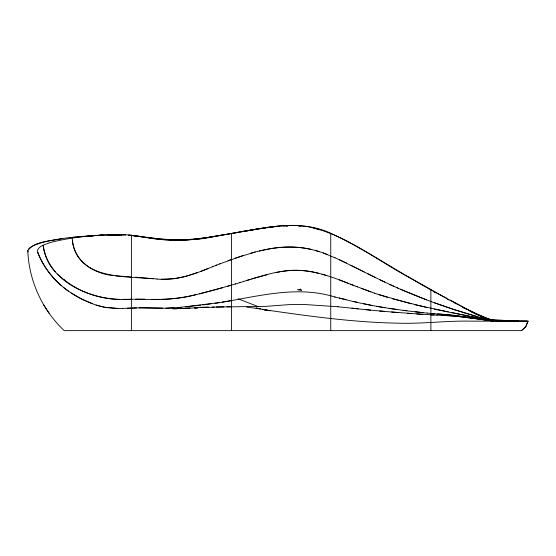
<?xml version="1.0" encoding="UTF-8"?>
<svg xmlns="http://www.w3.org/2000/svg" width="556" height="556" viewBox="0 0 556 556"><rect width="100%" height="100%" fill="white"/><g stroke="black" fill="none" stroke-linecap="round" stroke-linejoin="round"><path stroke-width="0.83" d="M528.026 321.153L525.816 326.664L521.521 330.639L64.218 330.639C42.249 309.963 28.898 280.78 27.8 250.61C35.431 240.533 51.034 241.325 62.307 238.559M521.521 330.639L525.795 326.671L527.95 321.153M212.899 266.581C195.274 273.983 176.551 280.891 157.084 279.049M208.521 268.333L201.057 271.238M212.587 266.699L216.743 265.066M215.985 265.358L220.322 263.669M219.717 263.905L243.368 255.433M197.283 272.649L186.045 276.269A107.037 107.037 0 0 1 173.479 278.723L161.24 279.251M227.932 260.708L231.511 259.43M235.118 258.186L255.273 251.979M243.5 281.503L253.897 278.299A570.254 570.254 0 0 1 265.74 274.942C282.872 270.001 301.317 268.485 318.657 273.309M239.824 282.65L243.757 281.426M161.984 299.371C187.254 298.794 211.53 290.586 235.681 283.894M246.94 280.412L250.124 279.439M235.341 283.998L239.935 282.615M251.708 278.959L267.672 274.497M250.853 253.223C270.438 247.531 291.518 244.633 311.603 249.526M227.571 286.326L231.511 285.172M37.342 243.959C58.47 237.481 80.801 236.432 102.721 235.063M222.713 287.66L199.548 293.728M259.409 251.02L267.742 249.178M196.143 294.576C176.433 300.129 155.916 299.677 135.657 299.184M275.991 272.572L279.981 271.766M215.005 303.284C254.683 297.481 295.382 284.575 335.129 297.085M268.381 249.074C288.091 245.196 308.872 246.781 327.463 254.578M240.859 231.755C259.263 228.711 277.743 224.819 296.501 225.451M243.653 231.442C272.266 226.313 303.228 220.405 330.75 233.242C370.908 252.049 407.02 278.306 446.635 298.211M231.511 300.636L222.15 302.172M225.562 234.34C201.856 238.892 177.579 242.701 153.505 238.427M235.021 232.749L254.398 229.447L275.005 226.424L279.258 226.229M231.706 233.464L199.18 238.858L180.102 240.394L160.246 239.129L128.672 234.875L107.857 234.764M233.409 233.172L258.13 229.072M235.271 232.7C204.49 238.858 172.909 243.146 141.773 236.773M227.536 234.166L239.921 232.081M214.692 236.342C186.211 243.222 157.209 238.726 128.686 235.251M219.391 302.631L177.67 307.628M259.819 228.829L262.342 228.46M264.024 228.21L265.705 227.967M267.387 227.717L269.076 227.474M271.599 227.105L279.258 226.334M119.582 234.931C96.396 234.736 72.857 236.759 50.325 242.52C45.745 244.404 38.517 245.585 37.28 251.187C42.187 264.6 50.811 276.554 61.626 285.867M281.725 271.488C304.466 267.221 327.088 274.866 347.959 283.199M211.176 303.798L202.752 304.931M200.598 305.174L185.912 306.863M69.618 237.669L102.971 234.903L125.628 234.91M85.478 236.599L87.153 236.432M91.344 236.008L93.86 235.758M176.266 308.684L175.703 308.684L182.987 308.462L172.249 308.754M181.471 307.35L165.841 308.205M173.958 307.836L166.689 308.212L139.076 307.85M185.954 308.302L181.958 308.51L190.02 308.128L179.609 308.656M197.304 307.822L194.593 307.961L198.2 307.76L184.661 308.371M97.224 235.466L103.131 235.174M108.198 234.917L121.82 234.917M208.563 307.378L214.241 307.19M283.511 226.028L287.765 225.826M286.166 226.028L287.897 225.945M505.453 321.139C487.334 321.118 469.618 315.843 451.854 312.632M136.54 307.934L122.591 308.378M127.261 308.253L141.307 307.774L162.748 308.163M208.771 307.19L197.693 307.405M338.124 306.773L304.035 304.466L289.412 304.612L265.886 306.356L212.163 307.086M122.772 308.378L117.747 308.517L107.829 307.711A58.213 58.213 0 0 1 96.042 305.042C84.436 301.018 73.371 295.292 63.766 287.598M208.264 307.204L200.223 307.35M216.228 307.065L223.873 306.877M226.834 306.842L231.511 306.717M173.347 308.733L176.738 308.649L173.806 308.719M145.067 299.17L122.8 299.343M131.39 299.232C96.105 302.061 48.935 284.658 43.132 245.252C44.258 255.148 48.393 264.725 55.385 271.898M159.892 299.413L151.802 299.357M515.76 321.153L512.465 321.153M516.427 321.153L516.983 321.153M528.082 321.153L471.439 321.153C446.961 320.569 422.588 323.981 398.096 323.175C354.276 322.39 310.728 316.406 267.422 310.144M518.394 321.153L514.383 321.153M526.671 321.153L514.884 321.139L487.654 319.255M527.394 321.153L497.912 321.125L487.362 319.109M508.691 321.132L518.658 321.153C499.198 323.001 480.315 318.039 461.966 312.062C439.615 305.14 417.667 296.876 396.268 287.417M510.971 321.146C488.321 324.301 469.354 309.685 450.242 300.15M511.298 321.159L497.377 321.125L487.619 319.547M512.604 321.159L497.537 321.09L480.822 317.497M119.707 299.371C96.786 299.204 73.997 289.85 57.407 274.066M437.134 315.127L416.778 313.931M436.863 315.12L452.521 315.871L473.462 318.393M118.63 308.49L104.597 307.246L96.07 305.049M441.978 315.273L460.465 316.663L493.672 321.153L474.31 318.512M497.523 320.52L500.052 320.631M505.953 320.888L510.165 321.076M430.879 314.884L434.041 315.037M128.978 235.383L130.681 235.466M157.188 279.056C126.685 275.839 75.401 281.072 72.204 238.107M131.39 276.944L115.495 275.818M437.509 313.973C460.597 315.023 483.289 320.93 506.377 321.153L499.253 321.236L490.107 320.186M422.845 314.349L391.612 312.013M407.534 313.271L411.711 313.57M246.767 307.148L260.389 308.886L256.038 308.038L268.367 310.575M298.092 225.527L308.441 226.737L320.041 229.746M398.013 312.535L379.644 310.992M128.922 235.181L131.39 235.383M427.196 313.091L434.271 313.751M153.046 278.778L140.404 277.639M384.245 311.395L365.396 309.629M135.456 277.201L140.098 277.611M430.879 313.459L444.689 314.501A291.622 291.622 0 0 1 455.468 315.641L473.232 317.969M337.714 306.731L370.616 310.151M358.224 308.851L351.899 308.184M415.179 311.756L423.046 312.618M427.237 313.097C397.658 310.144 368.183 305.814 339.445 298.058M403.121 310.304L406.874 310.769M133.711 235.668L136.804 236.057M474.171 318.088L480.62 318.922M483.345 319.269L486.764 319.721M396.963 309.49L389.096 308.371M134.093 235.709L140.07 236.536M149.356 237.85L151.844 238.19M112.944 275.484C94.054 273.906 74.198 260.91 72.433 240.706M137.575 236.154L143.302 236.981M297.397 225.521L300.81 226.049M313.619 228.016C347.034 236.467 374.89 258.554 404.712 274.949C433.478 290.301 461.126 308.448 491.692 320.013M385.023 307.746L376.627 306.342M297.974 225.701L299.67 225.965M484.533 319.005L471.863 316.725M265.059 309.984L267.318 310.38M372.659 305.605L363.826 303.791M434.285 309.15L469.744 316.308M448.358 311.881L414.665 304.674M266.171 309.998L270.355 310.818M334.608 296.967L346.089 299.635M353.206 301.352L357.181 302.29M427.265 307.649L392.293 298.739M411.162 303.791L378.469 294.492M477.91 316.698L454.787 309.796L434.465 302.763M315.245 250.492L319.241 251.68M322.028 274.198L326.74 275.595M387.768 297.411L374.515 293.186M374.737 293.262L356.069 286.333M370.956 291.942L361.212 288.342M339.209 279.883L357.466 286.875M92.491 303.715L81.322 298.919L71.203 292.956M238.239 298.864L258.186 306.606M323.307 253.008L335.039 257.796M426.619 299.851L400.376 289.245M350.384 284.151L353.873 285.506M486.604 318.79L471.453 311.86M339.355 259.728L384.822 282.149M486.875 318.915L470.626 311.395M397.992 288.189L380.026 279.87M334.816 257.699L346.617 263.134M389.582 284.387L393.912 286.375M350.982 265.323L364.222 271.995M375.634 277.722L367.502 273.649M468.423 310.324L469.938 311.096M463.044 307.454L466.832 309.428M463.058 307.51L464.594 308.323M454.69 303.076L456.198 303.875M447.378 299.17L448.859 299.955M434.027 291.969L435.515 292.783M68.569 291.191C54.773 281.704 43.903 268.061 37.738 252.5L38.121 253.063M64.496 279.8L65.504 280.94M43.451 304.605L49.095 313.243M27.8 250.61L28.078 251.979M430.879 289.655L430.879 330.639M330.75 233.242L330.75 330.639M231.511 233.492L231.511 330.639M131.39 235.153L131.39 330.639M28.307 249.463A151.635 19.655 -0.8 0 1 37.433 243.966M300.726 289.19L297.474 289.718L301.686 290.51L300.726 289.19M266.678 310.033L262.634 309.456L266.678 310.033"/></g></svg>
